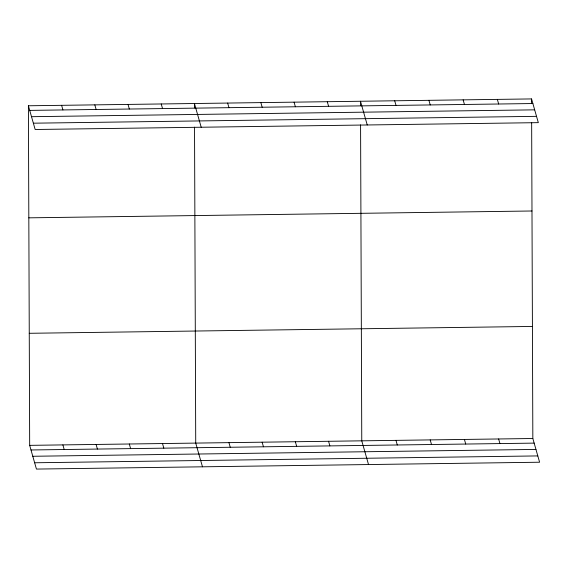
<?xml version="1.0" encoding="UTF-8"?>
<svg xmlns="http://www.w3.org/2000/svg" width="568" height="568" viewBox="0 0 568 568"><rect width="100%" height="100%" fill="white"/><g stroke="black" fill="none" stroke-linecap="round" stroke-linejoin="round"><path stroke-width="0.85" d="M28.4 105.776L531.563 98.924L538.322 122.645L35.159 129.497L28.4 105.776L29.678 445.355L36.437 469.076L539.6 462.224L532.841 438.503L531.655 122.567M29.713 110.391L532.876 103.539M31.51 116.696L534.673 109.844M33.363 123.192L536.526 116.341M28.819 217.835L531.989 210.991M29.259 333.295L532.422 326.444M29.678 445.355L532.841 438.503M30.991 449.97L534.154 443.118M32.788 456.274L535.951 449.423M34.641 462.771L537.804 455.919M497.348 99.393L498.661 104.008M463.133 99.854L464.446 104.469M428.918 100.323L430.232 104.938M498.626 438.972L499.939 443.587M394.703 100.792L396.017 105.399M464.411 439.44L465.725 444.048M367.248 124.974L360.488 101.253L360.502 105.634M430.196 439.902L431.51 444.517M327.282 101.707L328.595 106.322M395.981 440.37L397.295 444.985M294.068 102.155L295.388 106.77M368.525 464.553L361.766 440.832L360.581 124.889M260.861 102.609L262.175 107.224M328.56 441.286L329.873 445.901M227.654 103.064L228.968 107.679M295.346 441.741L296.666 446.356M201.2 127.232L194.448 103.511L194.462 107.892M262.139 442.188L263.453 446.803M161.234 103.965L162.547 108.58M228.932 442.642L230.246 447.257M128.027 104.42L129.341 109.035M202.478 466.811L195.726 443.097L194.533 127.154M94.821 104.867L96.134 109.482M162.512 443.544L163.825 448.159M61.607 105.321L62.92 109.936M129.305 443.998L130.619 448.613M96.098 444.453L97.412 449.061M62.885 444.9L64.198 449.515M531.563 98.924L531.584 103.305"/></g></svg>
